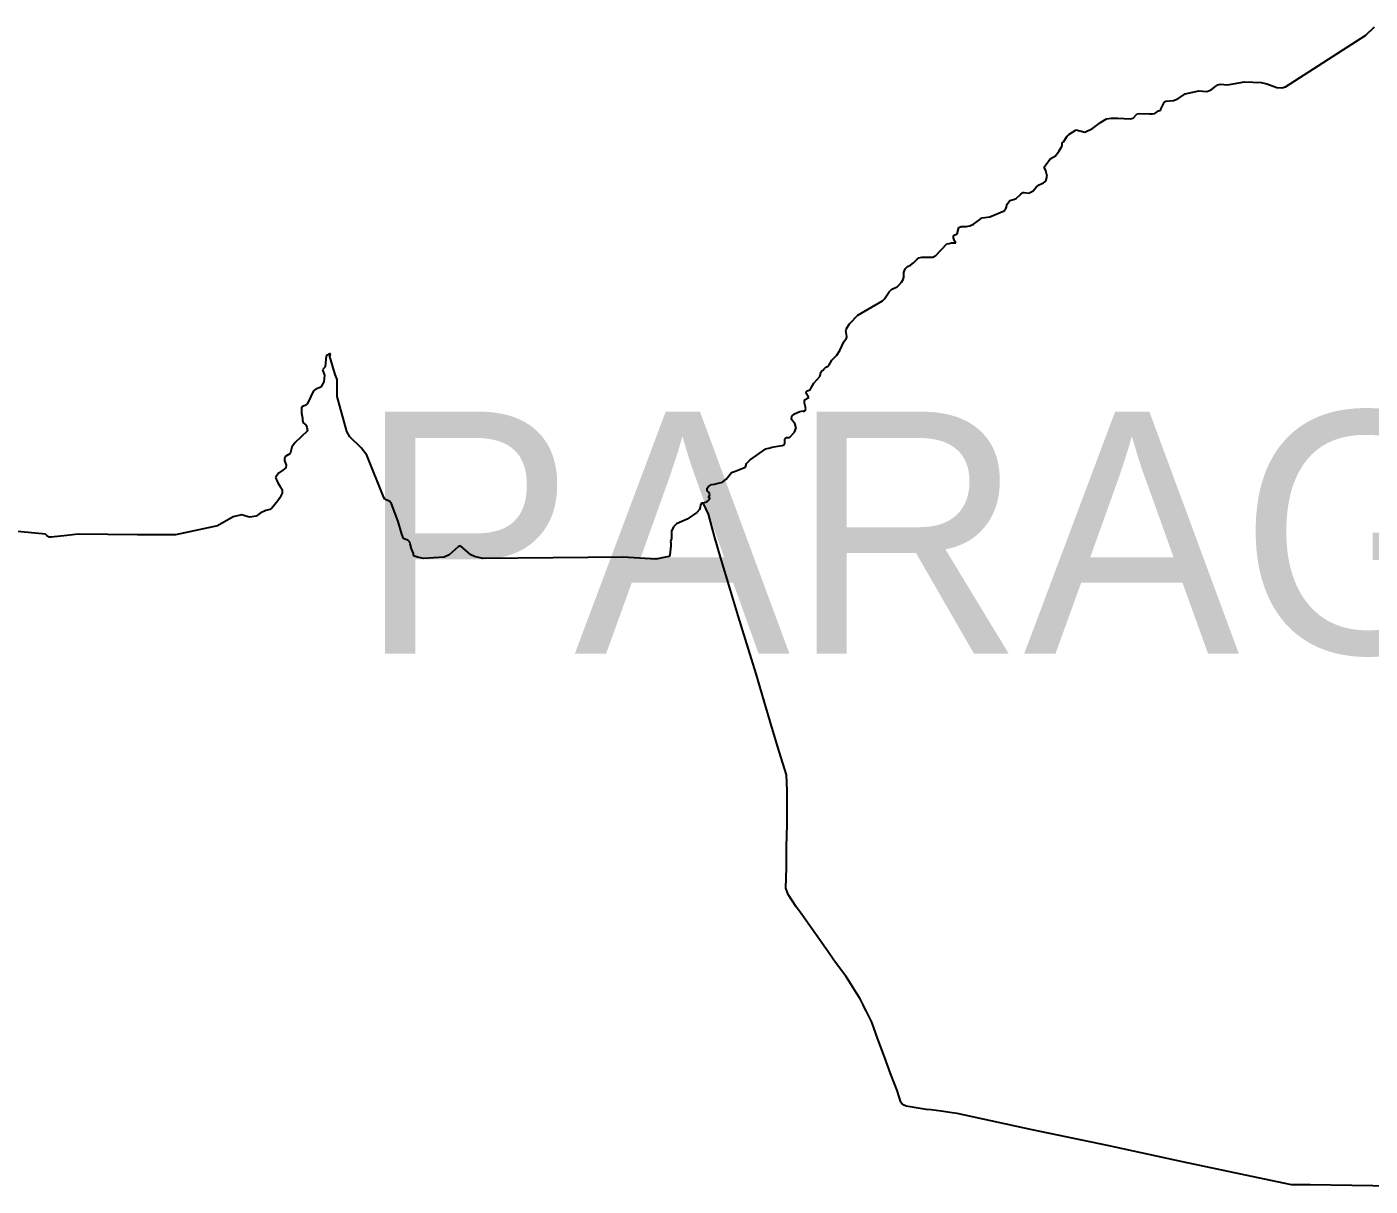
# Model space of a CAD drawing. Header units: metres. Extents: x 0 to 1325, y -1 to 773.
# Drawn here: x 420.73 to 442.94, y 458.3 to 477.47 of the extents above; entities that cross this region are included whole.
import ezdxf
from ezdxf.enums import TextEntityAlignment as Align

# ---------------------------------------------------------------- set-up
doc = ezdxf.new("R2010")
doc.units = ezdxf.units.M

msp = doc.modelspace()

# ---------------------------------------------------------------- linework, layer by layer
at = {"layer": 'SCORE'}
for points in [[(441.54, 476.478), (442.87, 477.328)], [(442.87, 477.328), (443.01, 477.468)], [(439.88, 476.358), (440.11, 476.408)], [(440.11, 476.408), (440.24, 476.398)], [(440.24, 476.398), (440.27, 476.408)], [(440.27, 476.408), (440.31, 476.428)], [(440.31, 476.428), (440.39, 476.488)], [(440.39, 476.488), (440.42, 476.508)], [(440.42, 476.508), (440.46, 476.518)], [(440.46, 476.518), (440.58, 476.508)], [(440.58, 476.508), (440.86, 476.558)], [(440.86, 476.558), (441.14, 476.548)], [(441.14, 476.548), (441.23, 476.528)], [(441.23, 476.528), (441.4, 476.468)], [(441.4, 476.468), (441.48, 476.458)], [(441.48, 476.458), (441.54, 476.478)], [(439.48, 476.108), (439.54, 476.228)], [(439.54, 476.228), (439.56, 476.238)], [(439.56, 476.238), (439.69, 476.248)], [(439.69, 476.248), (439.76, 476.278)], [(439.76, 476.278), (439.88, 476.358)], [(439.02, 475.958), (439.09, 476.028)], [(439.09, 476.028), (439.13, 476.038)], [(439.13, 476.038), (439.3, 476.028)], [(439.3, 476.028), (439.34, 476.028)], [(439.34, 476.028), (439.38, 476.038)], [(439.38, 476.038), (439.44, 476.078)], [(439.44, 476.078), (439.48, 476.088)], [(439.48, 476.088), (439.48, 476.108)], [(437.96, 475.688), (438.08, 475.768)], [(438.08, 475.768), (438.22, 475.728)], [(438.22, 475.728), (438.35, 475.788)], [(438.35, 475.788), (438.48, 475.888)], [(438.48, 475.888), (438.58, 475.948)], [(438.58, 475.948), (438.66, 475.958)], [(438.66, 475.958), (438.77, 475.958)], [(438.77, 475.958), (438.98, 475.948)], [(438.98, 475.948), (439.02, 475.958)], [(437.85, 475.548), (437.87, 475.568)], [(437.85, 475.498), (437.85, 475.548)], [(437.87, 475.568), (437.93, 475.658)], [(437.93, 475.658), (437.96, 475.688)], [(437.65, 475.288), (437.74, 475.338)], [(437.74, 475.338), (437.8, 475.418)], [(437.8, 475.418), (437.85, 475.498)], [(437.55, 475.148), (437.58, 475.188)], [(437.58, 475.088), (437.55, 475.148)], [(437.58, 475.188), (437.65, 475.288)], [(437.6, 474.998), (437.58, 475.088)], [(437.42, 474.818), (437.47, 474.858)], [(437.47, 474.858), (437.54, 474.888)], [(437.54, 474.888), (437.58, 474.918)], [(437.58, 474.918), (437.6, 474.998)], [(437.06, 474.618), (437.09, 474.628)], [(437.09, 474.628), (437.16, 474.698)], [(437.16, 474.698), (437.2, 474.728)], [(437.2, 474.728), (437.22, 474.728)], [(437.22, 474.728), (437.3, 474.718)], [(437.3, 474.718), (437.32, 474.728)], [(437.32, 474.728), (437.37, 474.758)], [(437.37, 474.758), (437.42, 474.818)], [(436.65, 474.328), (436.89, 474.428)], [(436.89, 474.428), (436.92, 474.478)], [(436.92, 474.478), (436.94, 474.538)], [(436.94, 474.538), (436.98, 474.598)], [(436.98, 474.598), (437.06, 474.618)], [(436.32, 474.178), (436.38, 474.208)], [(436.38, 474.208), (436.44, 474.248)], [(436.44, 474.248), (436.48, 474.278)], [(436.48, 474.278), (436.52, 474.308)], [(436.52, 474.308), (436.57, 474.318)], [(436.57, 474.318), (436.65, 474.328)], [(436.05, 474.018), (436.11, 474.048)], [(436.05, 473.978), (436.05, 474.018)], [(436.07, 473.928), (436.05, 473.978)], [(436.11, 474.048), (436.14, 474.148)], [(436.14, 474.148), (436.18, 474.168)], [(436.18, 474.168), (436.26, 474.168)], [(436.26, 474.168), (436.32, 474.178)], [(435.76, 473.688), (435.94, 473.878)], [(435.94, 473.878), (435.98, 473.888)], [(435.98, 473.888), (436.02, 473.898)], [(436.02, 473.898), (436.09, 473.898)], [(436.09, 473.898), (436.07, 473.928)], [(435.29, 473.508), (435.34, 473.528)], [(435.34, 473.528), (435.39, 473.568)], [(435.39, 473.568), (435.45, 473.628)], [(435.45, 473.628), (435.48, 473.648)], [(435.48, 473.648), (435.53, 473.658)], [(435.53, 473.658), (435.71, 473.658)], [(435.71, 473.658), (435.76, 473.688)], [(435.22, 473.288), (435.23, 473.328)], [(435.23, 473.408), (435.25, 473.468)], [(435.23, 473.328), (435.23, 473.408)], [(435.25, 473.468), (435.29, 473.508)], [(434.91, 472.968), (434.99, 473.088)], [(434.99, 473.088), (435.03, 473.128)], [(435.03, 473.128), (435.12, 473.168)], [(435.12, 473.168), (435.15, 473.198)], [(435.15, 473.198), (435.19, 473.248)], [(435.19, 473.248), (435.22, 473.288)], [(434.47, 472.698), (434.88, 472.938)], [(434.88, 472.938), (434.91, 472.968)], [(434.33, 472.558), (434.47, 472.698)], [(434.27, 472.448), (434.28, 472.458)], [(434.29, 472.348), (434.27, 472.448)], [(434.28, 472.478), (434.33, 472.558)], [(434.28, 472.458), (434.28, 472.478)], [(434.17, 472.118), (434.24, 472.258)], [(434.24, 472.258), (434.28, 472.318)], [(434.28, 472.318), (434.29, 472.348)], [(425.68, 472.028), (425.66, 471.848)], [(425.75, 472.068), (425.68, 472.028)], [(425.74, 472.018), (425.75, 472.068)], [(425.83, 471.718), (425.74, 472.018)], [(434.04, 471.958), (434.12, 472.038)], [(434.12, 472.038), (434.17, 472.118)], [(425.66, 471.848), (425.62, 471.798)], [(425.62, 471.798), (425.65, 471.708)], [(433.85, 471.718), (433.86, 471.758)], [(433.86, 471.758), (433.88, 471.788)], [(433.88, 471.788), (433.91, 471.798)], [(433.91, 471.808), (433.94, 471.838)], [(433.91, 471.798), (433.91, 471.808)], [(433.94, 471.838), (433.98, 471.858)], [(433.98, 471.858), (433.99, 471.868)], [(433.99, 471.868), (434.01, 471.908)], [(434.01, 471.908), (434.04, 471.958)], [(425.64, 471.598), (425.59, 471.508)], [(425.65, 471.708), (425.64, 471.598)], [(425.86, 471.638), (425.83, 471.718)], [(425.86, 471.358), (425.86, 471.638)], [(433.7, 471.498), (433.72, 471.538)], [(433.72, 471.538), (433.74, 471.578)], [(433.74, 471.578), (433.84, 471.688)], [(433.84, 471.688), (433.85, 471.718)], [(425.47, 471.448), (425.37, 471.238)], [(425.51, 471.478), (425.47, 471.448)], [(425.59, 471.508), (425.51, 471.478)], [(426.02, 470.778), (425.86, 471.358)], [(433.59, 471.298), (433.66, 471.338)], [(433.59, 471.248), (433.59, 471.298)], [(433.61, 471.428), (433.63, 471.448)], [(433.66, 471.338), (433.61, 471.428)], [(433.63, 471.448), (433.68, 471.468)], [(433.68, 471.468), (433.7, 471.498)], [(425.3, 471.198), (425.27, 471.178)], [(425.27, 471.178), (425.27, 471.118)], [(425.27, 471.118), (425.27, 471.078)], [(425.27, 471.078), (425.29, 470.998)], [(425.33, 471.208), (425.3, 471.198)], [(425.37, 471.238), (425.33, 471.208)], [(433.42, 471.068), (433.51, 471.108)], [(433.51, 471.108), (433.56, 471.118)], [(433.56, 471.118), (433.58, 471.108)], [(433.58, 471.108), (433.6, 471.118)], [(433.61, 471.158), (433.59, 471.248)], [(433.6, 471.118), (433.61, 471.158)], [(425.29, 470.998), (425.29, 470.958)], [(425.29, 470.958), (425.3, 470.918)], [(425.3, 470.918), (425.34, 470.888)], [(425.34, 470.888), (425.36, 470.848)], [(433.37, 470.978), (433.38, 471.028)], [(433.43, 470.908), (433.37, 470.978)], [(433.38, 471.028), (433.42, 471.068)], [(433.45, 470.838), (433.43, 470.908)], [(425.37, 470.788), (425.16, 470.588)], [(425.36, 470.848), (425.37, 470.788)], [(426.07, 470.688), (426.02, 470.778)], [(426.26, 470.508), (426.07, 470.688)], [(433.26, 470.638), (433.27, 470.668)], [(433.26, 470.598), (433.26, 470.638)], [(433.27, 470.668), (433.29, 470.678)], [(433.29, 470.678), (433.32, 470.678)], [(433.32, 470.678), (433.34, 470.678)], [(433.34, 470.678), (433.42, 470.768)], [(433.42, 470.768), (433.45, 470.838)], [(425.08, 470.408), (425.01, 470.368)], [(425.09, 470.428), (425.08, 470.408)], [(425.11, 470.518), (425.09, 470.428)], [(425.16, 470.588), (425.11, 470.518)], [(426.35, 470.388), (426.26, 470.508)], [(432.69, 470.308), (432.95, 470.488)], [(432.95, 470.488), (433.02, 470.508)], [(433.02, 470.508), (433.05, 470.518)], [(433.05, 470.518), (433.18, 470.538)], [(433.18, 470.538), (433.22, 470.548)], [(433.22, 470.548), (433.25, 470.558)], [(433.25, 470.558), (433.26, 470.578)], [(433.26, 470.578), (433.26, 470.598)], [(425.01, 470.368), (424.99, 470.338)], [(424.99, 470.338), (424.99, 470.298)], [(424.99, 470.298), (425.02, 470.218)], [(425.02, 470.218), (425.01, 470.178)], [(426.63, 469.688), (426.35, 470.388)], [(432.57, 470.168), (432.61, 470.188)], [(432.61, 470.188), (432.63, 470.248)], [(432.63, 470.248), (432.69, 470.308)], [(424.89, 470.088), (424.84, 470.018)], [(424.84, 470.018), (424.88, 469.928)], [(424.96, 470.138), (424.89, 470.088)], [(425.01, 470.178), (424.96, 470.138)], [(432.23, 469.938), (432.29, 469.988)], [(432.29, 469.988), (432.38, 470.098)], [(432.38, 470.098), (432.43, 470.118)], [(432.43, 470.118), (432.57, 470.168)], [(424.88, 469.928), (424.92, 469.868)], [(424.95, 469.758), (424.91, 469.678)], [(424.92, 469.868), (424.95, 469.818)], [(424.95, 469.818), (424.95, 469.758)], [(431.98, 469.838), (432, 469.868)], [(431.98, 469.798), (431.98, 469.838)], [(432.01, 469.768), (431.98, 469.798)], [(432, 469.868), (432.05, 469.898)], [(432.02, 469.728), (432.01, 469.768)], [(432.05, 469.898), (432.1, 469.908)], [(432.1, 469.908), (432.14, 469.918)], [(432.14, 469.918), (432.23, 469.938)], [(424.88, 469.628), (424.78, 469.508)], [(424.91, 469.678), (424.88, 469.628)], [(426.65, 469.658), (426.63, 469.688)], [(426.73, 469.618), (426.65, 469.658)], [(426.76, 469.578), (426.73, 469.618)], [(426.87, 469.288), (426.76, 469.578)], [(431.86, 469.528), (431.85, 469.488)], [(431.87, 469.558), (431.86, 469.528)], [(431.88, 469.588), (431.87, 469.558)], [(431.91, 469.598), (431.88, 469.588)], [(431.91, 469.598), (431.95, 469.608)], [(432, 469.408), (431.91, 469.598)], [(431.95, 469.608), (431.98, 469.618)], [(431.98, 469.618), (432.01, 469.648)], [(432, 469.678), (432.02, 469.728)], [(432.03, 469.678), (432, 469.678)], [(432.01, 469.648), (432.03, 469.678)], [(424.14, 469.368), (423.88, 469.218)], [(424.28, 469.398), (424.14, 469.368)], [(424.32, 469.388), (424.28, 469.398)], [(424.39, 469.368), (424.32, 469.388)], [(424.41, 469.358), (424.39, 469.368)], [(424.45, 469.368), (424.41, 469.358)], [(424.52, 469.378), (424.45, 469.368)], [(424.59, 469.428), (424.52, 469.378)], [(424.68, 469.468), (424.59, 469.428)], [(424.75, 469.488), (424.68, 469.468)], [(424.78, 469.508), (424.75, 469.488)], [(431.65, 469.328), (431.47, 469.248)], [(431.81, 469.438), (431.65, 469.328)], [(431.85, 469.488), (431.81, 469.438)], [(432.1, 469.038), (432, 469.408)], [(421.04, 469.078), (420.52, 469.128)], [(421.06, 469.058), (421.04, 469.078)], [(421.58, 469.078), (421.39, 469.058)], [(422.56, 469.068), (421.58, 469.078)], [(423.88, 469.218), (423.19, 469.068)], [(426.93, 469.078), (426.87, 469.288)], [(426.96, 469.008), (426.93, 469.078)], [(431.42, 469.198), (431.39, 469.128)], [(431.39, 469.128), (431.39, 469.008)], [(431.47, 469.248), (431.42, 469.198)], [(421.08, 469.038), (421.06, 469.058)], [(421.1, 469.028), (421.08, 469.038)], [(421.13, 469.028), (421.1, 469.028)], [(421.39, 469.058), (421.13, 469.028)], [(423.19, 469.068), (422.56, 469.068)], [(426.98, 468.998), (426.96, 469.008)], [(427.01, 468.988), (426.98, 468.998)], [(427.03, 468.978), (427.01, 468.988)], [(427.06, 468.948), (427.03, 468.978)], [(427.07, 468.918), (427.06, 468.948)], [(427.09, 468.838), (427.07, 468.918)], [(427.86, 468.868), (427.71, 468.738)], [(427.9, 468.888), (427.86, 468.868)], [(428.07, 468.738), (427.9, 468.888)], [(431.38, 468.888), (431.36, 468.738)], [(431.39, 469.008), (431.37, 468.958)], [(431.37, 468.958), (431.38, 468.928)], [(431.38, 468.928), (431.38, 468.888)], [(432.2, 468.698), (432.1, 469.038)], [(427.12, 468.758), (427.09, 468.838)], [(427.12, 468.728), (427.12, 468.758)], [(427.14, 468.718), (427.12, 468.728)], [(427.19, 468.698), (427.14, 468.718)], [(427.29, 468.678), (427.19, 468.698)], [(427.63, 468.698), (427.29, 468.678)], [(427.71, 468.738), (427.63, 468.698)], [(428.13, 468.708), (428.07, 468.738)], [(428.27, 468.678), (428.13, 468.708)], [(429.43, 468.688), (428.27, 468.678)], [(430.59, 468.698), (429.43, 468.688)], [(431.13, 468.668), (430.59, 468.698)], [(431.29, 468.698), (431.13, 468.668)], [(431.35, 468.708), (431.29, 468.698)], [(431.36, 468.738), (431.35, 468.708)], [(432.36, 468.168), (432.2, 468.698)], [(432.49, 467.728), (432.36, 468.168)], [(432.66, 467.178), (432.49, 467.728)], [(432.79, 466.768), (432.66, 467.178)], [(432.92, 466.318), (432.79, 466.768)], [(433.05, 465.888), (432.92, 466.318)], [(433.17, 465.488), (433.05, 465.888)], [(433.29, 465.098), (433.17, 465.488)], [(433.3, 464.838), (433.29, 465.098)], [(433.3, 464.278), (433.3, 464.838)], [(433.29, 463.908), (433.3, 464.278)], [(433.29, 463.568), (433.29, 463.908)], [(433.28, 463.228), (433.29, 463.568)], [(433.32, 463.118), (433.28, 463.228)], [(433.45, 462.918), (433.32, 463.118)], [(433.53, 462.808), (433.45, 462.918)], [(433.61, 462.698), (433.53, 462.808)], [(433.77, 462.468), (433.61, 462.698)], [(433.94, 462.228), (433.77, 462.468)], [(434.1, 461.998), (433.94, 462.228)], [(434.27, 461.768), (434.1, 461.998)], [(434.33, 461.678), (434.27, 461.768)], [(434.39, 461.578), (434.33, 461.678)], [(434.45, 461.488), (434.39, 461.578)], [(434.51, 461.398), (434.45, 461.488)], [(434.56, 461.298), (434.51, 461.398)], [(434.58, 461.248), (434.56, 461.298)], [(434.61, 461.198), (434.58, 461.248)], [(434.65, 461.108), (434.61, 461.198)], [(434.7, 461.008), (434.65, 461.108)], [(434.8, 460.728), (434.7, 461.008)], [(434.91, 460.438), (434.8, 460.728)], [(435.01, 460.158), (434.91, 460.438)], [(435.12, 459.878), (435.01, 460.158)], [(435.18, 459.688), (435.12, 459.878)], [(435.21, 459.648), (435.18, 459.688)], [(435.27, 459.618), (435.21, 459.648)], [(435.6, 459.568), (435.27, 459.618)], [(435.68, 459.558), (435.6, 459.568)], [(435.85, 459.538), (435.68, 459.558)], [(436.03, 459.508), (435.85, 459.538)], [(436.11, 459.498), (436.03, 459.508)], [(437.35, 459.228), (436.11, 459.498)], [(438.6, 458.968), (437.35, 459.228)], [(439.84, 458.698), (438.6, 458.968)], [(441.09, 458.438), (439.84, 458.698)], [(441.64, 458.318), (441.09, 458.438)], [(441.95, 458.318), (441.64, 458.318)], [(442.64, 458.308), (441.95, 458.318)], [(443.33, 458.298), (442.64, 458.308)]]:
    msp.add_lwpolyline(points, dxfattribs=at)

# ---------------------------------------------------------------- texts
at = {"layer": 'ENGRAVE'}
msp.add_text('PARAGUAY', height=4, dxfattribs=at).set_placement((441.075, 467.105), align=Align.CENTER)

doc.saveas('drawing.dxf')
